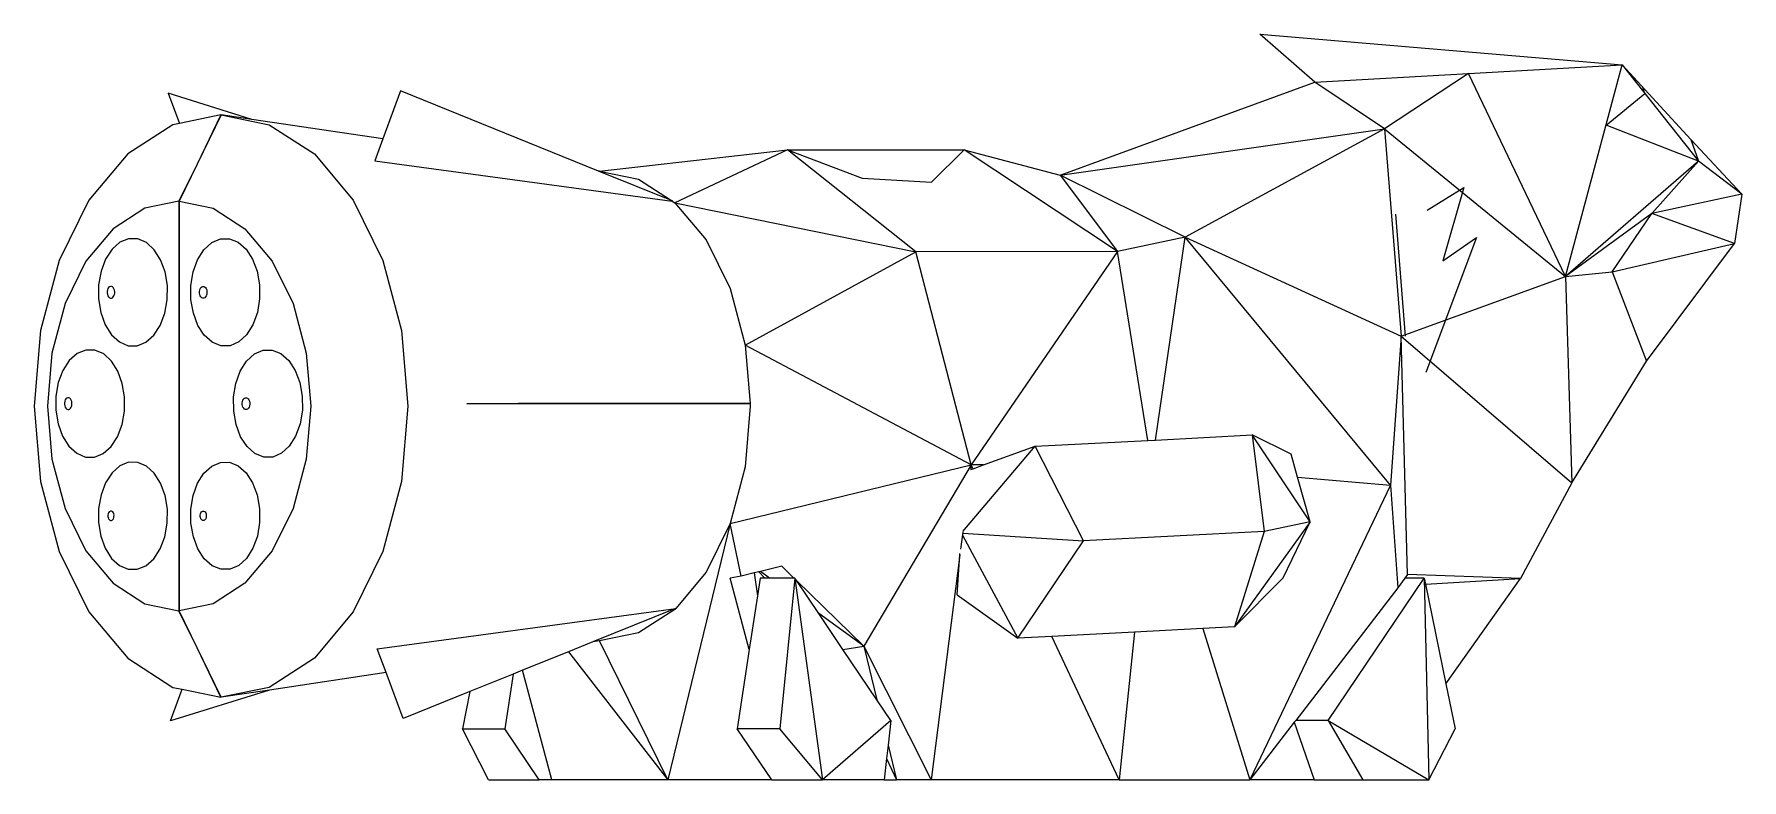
# Model space of a CAD drawing. Extents: x -1041 to 923, y -429 to 429.
import ezdxf

# ---------------------------------------------------------------- set-up
doc = ezdxf.new("R2010")
doc.units = 0
doc.header["$MEASUREMENT"] = 0
doc.layers.get('0').update_dxf_attribs({"linetype": 'CONTINUOUS'})

msp = doc.modelspace()

# ---------------------------------------------------------------- linework, layer by layer
for p, q in [((432.2, 373.4), (369.2, 428.6)), ((369.2, 428.6), (785.9, 393.4)), ((432.2, 373.4), (785.9, 393.4)), ((432.2, 373.4), (785.9, 393.4)), ((609, 383.4), (785.9, 393.4)), ((720.5, 150.1), (785.9, 393.4)), ((785.9, 393.4), (864.9, 307.4)), ((785.9, 393.4), (873.6, 282.5)), ((139.3, 266.5), (432.2, 373.4)), ((432.2, 373.4), (609, 383.4)), ((512.6, 319.7), (432.2, 373.4)), ((609, 383.4), (512.6, 319.7)), ((720.5, 150.1), (609, 383.4)), ((-886.6, 360.6), (-873.7, 326.1)), ((-790.2, 330.7), (-886.6, 360.6)), ((-619.5, 363.4), (-639.7, 308.2)), ((-391.6, 271.3), (-619.5, 363.4)), ((767.2, 324.1), (811.9, 360.5)), ((811.9, 360.5), (809.4, 367.8)), ((-826.1, 335.8), (-873.7, 326.1)), ((-826.1, 335.8), (-853.3, 279.2)), ((-825.5, 335.8), (-853.3, 279.2)), ((-826, 335.9), (-826.1, 335.8)), ((-826, 335.9), (-825.8, 335.9)), ((-825.7, 335.9), (-826, 335.9)), ((-825.7, 335.9), (-825.8, 335.9)), ((-825.5, 335.9), (-825.7, 335.9)), ((-825.5, 335.8), (-825.5, 335.9)), ((-790.2, 330.7), (-825.5, 335.9)), ((-825.5, 335.9), (-825.5, 335.8)), ((-825.5, 335.8), (-825.5, 335.8)), ((-825.5, 335.8), (-770.3, 324.5)), ((-881.2, 324.5), (-933.1, 291.1)), ((-873.7, 326.1), (-881.2, 324.5)), ((-639.7, 308.2), (-790.2, 330.7)), ((-770.3, 324.5), (-718.4, 291.1)), ((139.3, 266.5), (512.6, 319.7)), ((512.6, 319.7), (283.3, 195.1)), ((512.6, 319.7), (720.5, 150.1)), ((512.6, 319.7), (531.6, 81.4)), ((873.6, 282.5), (767.2, 324.1)), ((-639.7, 308.2), (-649, 283)), ((-390.6, 271.1), (-174.2, 295.6)), ((-174.2, 295.6), (-303.9, 234.9)), ((-26.5, 178.4), (-174.2, 295.6)), ((-174.2, 295.6), (-88.2, 263.1)), ((-174.2, 295.6), (28.8, 295.6)), ((-8.6, 258.4), (28.8, 295.6)), ((205.3, 178.7), (28.8, 295.6)), ((28.8, 295.6), (139.3, 266.5)), ((864.9, 307.4), (923.4, 244.8)), ((864.9, 307.4), (873.6, 282.5)), ((-933.1, 291.1), (-977.7, 237.9)), ((-853.3, 279.2), (-874.2, 236.5)), ((-853.3, 279.2), (-873.8, 236.5)), ((-718.4, 291.1), (-673.8, 237.9)), ((-649, 283), (-306.7, 236.8)), ((873.6, 282.5), (720.5, 150.1)), ((873.6, 282.5), (820, 222.3)), ((923.4, 244.8), (873.6, 282.5)), ((923.4, 244.8), (873.6, 282.5)), ((-390.6, 271.1), (-391.6, 271.3)), ((-307.5, 237.3), (-391.6, 271.3)), ((-390.6, 271.1), (-345.7, 261.9)), ((-345.7, 261.9), (-307.5, 237.3)), ((-88.2, 263.1), (-8.6, 258.4)), ((139.3, 266.5), (205.3, 178.7)), ((283.3, 195.1), (139.3, 266.5)), ((-977.7, 237.9), (-1011.9, 168.5)), ((-874.2, 236.5), (-913.4, 228.5)), ((-874.2, 236.5), (-874.2, -234.3)), ((-873.8, 236.5), (-873.8, -234.3)), ((-873.8, 236.5), (-834.7, 228.5)), ((-673.8, 237.9), (-639.6, 168.5)), ((-306, 236.7), (-307.5, 237.3)), ((-306.7, 236.8), (-303.9, 234.9)), ((-306.7, 236.8), (-306, 236.7)), ((561.6, 226.3), (603.8, 252.2)), ((603.8, 252.2), (579.6, 167.9)), ((923.4, 244.8), (820, 222.3)), ((923.4, 244.8), (914.9, 188.1)), ((-913.4, 228.5), (-949.9, 205)), ((-834.7, 228.5), (-798.2, 205)), ((-303.9, 234.9), (-267.9, 192)), ((-303.9, 234.9), (-26.5, 178.4)), ((524.9, 221.6), (536.1, 81.4)), ((820, 222.3), (720.5, 150.1)), ((774.3, 155.4), (820, 222.3)), ((914.9, 188.1), (820, 222.3)), ((-949.9, 205), (-981.2, 167.6)), ((-798.2, 205), (-766.8, 167.6)), ((-951.1, 181.4), (-958.5, 170)), ((-942.1, 189.4), (-951.1, 181.4)), ((-932, 193.4), (-942.1, 189.4)), ((-921.6, 193.3), (-932, 193.4)), ((-911.5, 189), (-921.6, 193.3)), ((-902.6, 180.8), (-911.5, 189)), ((-895.3, 169.3), (-902.6, 180.8)), ((-852.7, 169.3), (-845.4, 180.8)), ((-845.4, 180.8), (-836.5, 189)), ((-836.5, 189), (-826.4, 193.3)), ((-826.4, 193.3), (-816, 193.4)), ((-816, 193.4), (-806, 189.4)), ((-806, 189.4), (-796.9, 181.4)), ((-796.9, 181.4), (-789.5, 170)), ((-267.9, 192), (-240.3, 136.1)), ((-223, 71), (-26.5, 178.4)), ((205.3, 178.7), (-26.5, 178.4)), ((37.2, -66.5), (-26.5, 178.4)), ((205.3, 178.7), (37.2, -66.5)), ((283.3, 195.1), (205.3, 178.7)), ((240.2, -38.4), (205.3, 178.7)), ((248.9, -38), (283.3, 195.1)), ((519.2, -89.9), (283.3, 195.1)), ((283.3, 195.1), (531.6, 81.4)), ((618.1, 194.8), (559.9, 39.5)), ((579.6, 167.9), (618.1, 194.8)), ((774.3, 155.4), (914.9, 188.1)), ((813.6, 52.7), (914.9, 188.1)), ((-1011.9, 168.5), (-1033.4, 87.8)), ((-981.2, 167.6), (-1005.2, 118.8)), ((-958.5, 170), (-963.8, 156.1)), ((-890.1, 155.2), (-895.3, 169.3)), ((-857.9, 155.2), (-852.7, 169.3)), ((-789.5, 170), (-784.2, 156.1)), ((-766.8, 167.6), (-742.8, 118.8)), ((-639.6, 168.5), (-618.1, 87.8)), ((-963.8, 156.1), (-966.6, 140.5)), ((-966.6, 140.5), (-966.6, 124.3)), ((-954, 138.2), (-955, 137.4)), ((-952.9, 138.7), (-954, 138.2)), ((-951.8, 138.7), (-952.9, 138.7)), ((-950.7, 138.2), (-951.8, 138.7)), ((-949.7, 137.3), (-950.7, 138.2)), ((-887.5, 139.5), (-890.1, 155.2)), ((-887.6, 123.3), (-887.5, 139.5)), ((-860.5, 139.5), (-857.9, 155.2)), ((-860.4, 123.3), (-860.5, 139.5)), ((-848.9, 137.3), (-847.9, 138.2)), ((-847.9, 138.2), (-846.8, 138.7)), ((-846.8, 138.7), (-845.7, 138.7)), ((-845.7, 138.7), (-844.6, 138.2)), ((-844.6, 138.2), (-843.6, 137.4)), ((-784.2, 156.1), (-781.5, 140.5)), ((-781.5, 140.5), (-781.4, 124.3)), ((531.6, 81.4), (720.5, 150.1)), ((720.5, 150.1), (774.3, 155.4)), ((720.5, 150.1), (728, -87)), ((774.3, 155.4), (813.6, 52.7)), ((-1005.2, 118.8), (-1020.4, 62)), ((-966.6, 124.3), (-964, 108.6)), ((-956.4, 134.6), (-956.7, 132.9)), ((-956.7, 132.9), (-956.7, 131.1)), ((-956.7, 131.1), (-956.4, 129.4)), ((-955.8, 136.1), (-956.4, 134.6)), ((-956.4, 129.4), (-955.9, 127.8)), ((-955.9, 127.8), (-955.1, 126.5)), ((-955, 137.4), (-955.8, 136.1)), ((-955.1, 126.5), (-954.1, 125.6)), ((-954.1, 125.6), (-953, 125.2)), ((-953, 125.2), (-951.8, 125.2)), ((-951.8, 125.2), (-950.7, 125.6)), ((-950.7, 125.6), (-949.7, 126.5)), ((-948.9, 136), (-949.7, 137.3)), ((-949.7, 126.5), (-948.9, 127.7)), ((-948.3, 134.5), (-948.9, 136)), ((-948.9, 127.7), (-948.3, 129.3)), ((-948, 132.8), (-948.3, 134.5)), ((-948.3, 129.3), (-948, 131)), ((-948, 131), (-948, 132.8)), ((-890.4, 107.7), (-887.6, 123.3)), ((-857.6, 107.7), (-860.4, 123.3)), ((-850.6, 132.8), (-850.3, 134.5)), ((-850.6, 131), (-850.6, 132.8)), ((-850.3, 129.3), (-850.6, 131)), ((-850.3, 134.5), (-849.7, 136)), ((-849.7, 127.7), (-850.3, 129.3)), ((-849.7, 136), (-848.9, 137.3)), ((-848.9, 126.5), (-849.7, 127.7)), ((-847.9, 125.6), (-848.9, 126.5)), ((-846.8, 125.2), (-847.9, 125.6)), ((-845.6, 125.2), (-846.8, 125.2)), ((-844.5, 125.6), (-845.6, 125.2)), ((-843.5, 126.5), (-844.5, 125.6)), ((-843.6, 137.4), (-842.8, 136.1)), ((-842.7, 127.8), (-843.5, 126.5)), ((-842.8, 136.1), (-842.2, 134.6)), ((-842.2, 129.4), (-842.7, 127.8)), ((-842.2, 134.6), (-841.9, 132.9)), ((-841.9, 131.1), (-842.2, 129.4)), ((-841.9, 132.9), (-841.9, 131.1)), ((-781.4, 124.3), (-784, 108.6)), ((-742.8, 118.8), (-727.7, 62)), ((-240.3, 136.1), (-223, 71)), ((-964, 108.6), (-958.9, 94.6)), ((-895.7, 93.8), (-890.4, 107.7)), ((-852.4, 93.8), (-857.6, 107.7)), ((-784, 108.6), (-789.1, 94.6)), ((-1033.4, 87.8), (-1040.7, 1.1)), ((-958.9, 94.6), (-951.6, 83)), ((-951.6, 83), (-942.6, 74.8)), ((-912.1, 74.5), (-903.1, 82.4)), ((-903.1, 82.4), (-895.7, 93.8)), ((-845, 82.4), (-852.4, 93.8)), ((-835.9, 74.5), (-845, 82.4)), ((-796.4, 83), (-805.4, 74.8)), ((-789.1, 94.6), (-796.4, 83)), ((-618.1, 87.8), (-610.8, 1.1)), ((531.6, 81.4), (519.2, -89.9)), ((531.6, 81.4), (728, -87)), ((538.7, -192.4), (531.6, 81.4)), ((-1020.4, 62), (-1025.5, 1.1)), ((-991.2, 61.4), (-1000.3, 53.4)), ((-981.2, 65.5), (-991.2, 61.4)), ((-970.8, 65.3), (-981.2, 65.5)), ((-960.7, 61), (-970.8, 65.3)), ((-951.8, 52.8), (-960.7, 61)), ((-942.6, 74.8), (-932.6, 70.5)), ((-932.6, 70.5), (-922.2, 70.4)), ((-922.2, 70.4), (-912.1, 74.5)), ((-825.8, 70.4), (-835.9, 74.5)), ((-815.4, 70.5), (-825.8, 70.4)), ((-805.4, 74.8), (-815.4, 70.5)), ((-796.3, 52.8), (-787.3, 61)), ((-787.3, 61), (-777.3, 65.3)), ((-777.3, 65.3), (-766.9, 65.5)), ((-766.9, 65.5), (-756.8, 61.4)), ((-756.8, 61.4), (-747.7, 53.4)), ((-727.7, 62), (-722.5, 1.1)), ((37.2, -66.5), (-223, 71)), ((-223, 71), (-217.3, 4.1)), ((-1007.7, 42.1), (-1013, 28.1)), ((-1000.3, 53.4), (-1007.7, 42.1)), ((-944.5, 41.3), (-951.8, 52.8)), ((-939.3, 27.2), (-944.5, 41.3)), ((-808.7, 27.2), (-803.6, 41.3)), ((-803.6, 41.3), (-796.3, 52.8)), ((-747.7, 53.4), (-740.3, 42.1)), ((-740.3, 42.1), (-735.1, 28.1)), ((728, -87), (813.6, 52.7)), ((-1013, 28.1), (-1015.7, 12.5)), ((-936.7, 11.6), (-939.3, 27.2)), ((-811.3, 11.6), (-808.7, 27.2)), ((-735.1, 28.1), (-732.3, 12.5)), ((-1040.7, 1.1), (-1033.4, -85.5)), ((-1025.5, 1.1), (-1020.4, -59.8)), ((-1015.7, 12.5), (-1015.8, -3.7)), ((-1005.6, 6.6), (-1005.9, 4.9)), ((-1005.9, 4.9), (-1005.9, 3.1)), ((-1005.9, 3.1), (-1005.6, 1.4)), ((-1005, 8.1), (-1005.6, 6.6)), ((-1005.6, 1.4), (-1005, -0.2)), ((-1004.2, 9.4), (-1005, 8.1)), ((-1003.2, 10.3), (-1004.2, 9.4)), ((-1002.1, 10.7), (-1003.2, 10.3)), ((-1000.9, 10.7), (-1002.1, 10.7)), ((-999.8, 10.2), (-1000.9, 10.7)), ((-998.8, 9.3), (-999.8, 10.2)), ((-998, 8), (-998.8, 9.3)), ((-998.1, -0.3), (-997.5, 1.3)), ((-997.5, 6.5), (-998, 8)), ((-997.2, 4.8), (-997.5, 6.5)), ((-997.5, 1.3), (-997.2, 3)), ((-997.2, 3), (-997.2, 4.8)), ((-936.8, -4.6), (-936.7, 11.6)), ((-811.2, -4.6), (-811.3, 11.6)), ((-801.4, 4.8), (-801.1, 6.5)), ((-801.4, 3), (-801.4, 4.8)), ((-801.1, 1.3), (-801.4, 3)), ((-801.1, 6.5), (-800.5, 8)), ((-800.5, -0.3), (-801.1, 1.3)), ((-800.5, 8), (-799.7, 9.3)), ((-799.7, 9.3), (-798.7, 10.2)), ((-798.7, 10.2), (-797.6, 10.7)), ((-797.6, 10.7), (-796.5, 10.7)), ((-796.5, 10.7), (-795.4, 10.3)), ((-795.4, 10.3), (-794.4, 9.4)), ((-794.4, 9.4), (-793.6, 8.1)), ((-793.6, 8.1), (-793, 6.6)), ((-793, 1.4), (-793.5, -0.2)), ((-793, 6.6), (-792.7, 4.9)), ((-792.7, 3.1), (-793, 1.4)), ((-792.7, 4.9), (-792.7, 3.1)), ((-732.3, 12.5), (-732.2, -3.7)), ((-722.5, 1.1), (-727.7, -59.8)), ((-610.8, 1.1), (-618.1, -85.5)), ((-483.5, 4.1), (-543, 3.8)), ((-543, 3.8), (-217.3, 4.1)), ((-217.3, 4.1), (-483.5, 4.1)), ((-217.1, 1.1), (-223, -68.8)), ((-217.3, 4.1), (-217.1, 1.1)), ((-217.3, 4.1), (-217.1, 4.1)), ((-1015.8, -3.7), (-1013.2, -19.3)), ((-1013.2, -19.3), (-1008.1, -33.4)), ((-1005, -0.2), (-1004.2, -1.4)), ((-1004.2, -1.4), (-1003.3, -2.3)), ((-1003.3, -2.3), (-1002.1, -2.8)), ((-1002.1, -2.8), (-1001, -2.8)), ((-1001, -2.8), (-999.9, -2.4)), ((-999.9, -2.4), (-998.9, -1.5)), ((-998.9, -1.5), (-998.1, -0.3)), ((-939.6, -20.2), (-936.8, -4.6)), ((-808.5, -20.2), (-811.2, -4.6)), ((-799.7, -1.5), (-800.5, -0.3)), ((-798.7, -2.4), (-799.7, -1.5)), ((-797.6, -2.8), (-798.7, -2.4)), ((-796.4, -2.8), (-797.6, -2.8)), ((-795.3, -2.3), (-796.4, -2.8)), ((-794.3, -1.4), (-795.3, -2.3)), ((-793.5, -0.2), (-794.3, -1.4)), ((-734.8, -19.3), (-740, -33.4)), ((-732.2, -3.7), (-734.8, -19.3)), ((-1008.1, -33.4), (-1000.8, -45)), ((-952.2, -45.5), (-944.8, -34.2)), ((-944.8, -34.2), (-939.6, -20.2)), ((-803.2, -34.2), (-808.5, -20.2)), ((-795.8, -45.5), (-803.2, -34.2)), ((-740, -33.4), (-747.3, -45)), ((110.8, -45.2), (240.2, -38.4)), ((240.2, -38.4), (248.9, -38)), ((248.9, -38), (360.2, -32.1)), ((360.2, -32.1), (374, -143)), ((426.8, -132.2), (360.2, -32.1)), ((405.2, -54.4), (360.2, -32.1)), ((-1000.8, -45), (-991.8, -53.2)), ((-991.8, -53.2), (-981.8, -57.5)), ((-981.8, -57.5), (-971.4, -57.6)), ((-971.4, -57.6), (-961.3, -53.5)), ((-961.3, -53.5), (-952.2, -45.5)), ((-786.7, -53.5), (-795.8, -45.5)), ((-776.7, -57.6), (-786.7, -53.5)), ((-766.3, -57.5), (-776.7, -57.6)), ((-756.2, -53.2), (-766.3, -57.5)), ((-747.3, -45), (-756.2, -53.2)), ((27.3, -143.2), (110.8, -45.2)), ((51.4, -66.5), (110.8, -45.2)), ((166.2, -153.9), (110.8, -45.2)), ((412.5, -80.8), (405.2, -54.4)), ((-1020.4, -59.8), (-1005.2, -116.6)), ((-951.1, -75.6), (-958.5, -87)), ((-942.1, -67.6), (-951.1, -75.6)), ((-932, -63.6), (-942.1, -67.6)), ((-921.6, -63.7), (-932, -63.6)), ((-911.5, -68), (-921.6, -63.7)), ((-902.6, -76.2), (-911.5, -68)), ((-895.3, -87.7), (-902.6, -76.2)), ((-852.7, -87.7), (-845.4, -76.2)), ((-845.4, -76.2), (-836.5, -68)), ((-836.5, -68), (-826.4, -63.7)), ((-826.4, -63.7), (-816, -63.6)), ((-816, -63.6), (-806, -67.6)), ((-806, -67.6), (-796.9, -75.6)), ((-796.9, -75.6), (-789.5, -87)), ((-727.7, -59.8), (-742.8, -116.6)), ((-240.3, -133.9), (37.2, -66.5)), ((-223, -68.8), (-240.3, -133.9)), ((37.2, -66.5), (-86.5, -274.8)), ((36.3, -71.9), (36.5, -71.9)), ((37.2, -66.5), (36.5, -71.9)), ((36.5, -71.9), (39.2, -70.9)), ((51.4, -66.5), (37.2, -66.5)), ((39.2, -70.9), (37.2, -66.5)), ((39.2, -70.9), (51.4, -66.5)), ((-1033.4, -85.5), (-1011.9, -166.3)), ((-958.5, -87), (-963.8, -100.9)), ((-890.1, -101.8), (-895.3, -87.7)), ((-857.9, -101.8), (-852.7, -87.7)), ((-789.5, -87), (-784.2, -100.9)), ((-618.1, -85.5), (-639.6, -166.3)), ((519.2, -89.9), (357.7, -428.6)), ((412.5, -80.8), (519.2, -89.9)), ((426.8, -132.2), (412.5, -80.8)), ((519.2, -89.9), (527.7, -207.8)), ((728, -87), (669, -197)), ((-1005.2, -116.6), (-981.2, -165.3)), ((-963.8, -100.9), (-966.6, -116.5)), ((-966.6, -116.5), (-966.6, -132.7)), ((-887.5, -117.5), (-890.1, -101.8)), ((-887.6, -133.7), (-887.5, -117.5)), ((-860.5, -117.5), (-857.9, -101.8)), ((-860.4, -133.7), (-860.5, -117.5)), ((-784.2, -100.9), (-781.5, -116.5)), ((-781.5, -116.5), (-781.4, -132.7)), ((-742.8, -116.6), (-766.8, -165.3)), ((-966.6, -132.7), (-964, -148.4)), ((-955.6, -122.9), (-955.9, -124.3)), ((-955.9, -124.3), (-955.9, -125.8)), ((-955.9, -125.8), (-955.7, -127.2)), ((-955.7, -127.2), (-955.2, -128.4)), ((-955.2, -121.7), (-955.6, -122.9)), ((-954.5, -120.7), (-955.2, -121.7)), ((-955.2, -128.4), (-954.5, -129.4)), ((-953.7, -120), (-954.5, -120.7)), ((-954.5, -129.4), (-953.7, -130.2)), ((-952.8, -119.6), (-953.7, -120)), ((-953.7, -130.2), (-952.9, -130.5)), ((-952.9, -130.5), (-951.9, -130.6)), ((-951.9, -119.6), (-952.8, -119.6)), ((-951, -120), (-951.9, -119.6)), ((-951.9, -130.6), (-951, -130.2)), ((-950.2, -120.7), (-951, -120)), ((-951, -130.2), (-950.2, -129.5)), ((-949.5, -121.8), (-950.2, -120.7)), ((-950.2, -129.5), (-949.6, -128.5)), ((-949.6, -128.5), (-949.1, -127.2)), ((-949.1, -123), (-949.5, -121.8)), ((-948.8, -124.4), (-949.1, -123)), ((-949.1, -127.2), (-948.9, -125.8)), ((-948.9, -125.8), (-948.8, -124.4)), ((-890.4, -149.3), (-887.6, -133.7)), ((-857.6, -149.3), (-860.4, -133.7)), ((-849.7, -124.4), (-849.5, -123)), ((-849.7, -125.8), (-849.7, -124.4)), ((-849.5, -127.2), (-849.7, -125.8)), ((-849.5, -123), (-849, -121.8)), ((-849, -128.5), (-849.5, -127.2)), ((-849, -121.8), (-848.4, -120.7)), ((-848.4, -129.5), (-849, -128.5)), ((-848.4, -120.7), (-847.6, -120)), ((-847.5, -130.2), (-848.4, -129.5)), ((-847.6, -120), (-846.7, -119.6)), ((-846.7, -130.6), (-847.5, -130.2)), ((-846.7, -119.6), (-845.8, -119.6)), ((-845.7, -130.5), (-846.7, -130.6)), ((-845.8, -119.6), (-844.9, -120)), ((-844.8, -130.2), (-845.7, -130.5)), ((-844.9, -120), (-844.1, -120.7)), ((-844, -129.4), (-844.8, -130.2)), ((-844.1, -120.7), (-843.4, -121.7)), ((-843.4, -128.4), (-844, -129.4)), ((-843.4, -121.7), (-842.9, -122.9)), ((-842.9, -127.2), (-843.4, -128.4)), ((-842.9, -122.9), (-842.7, -124.3)), ((-842.7, -125.8), (-842.9, -127.2)), ((-842.7, -124.3), (-842.7, -125.8)), ((-781.4, -132.7), (-784, -148.4)), ((-240.3, -133.9), (-311.7, -428.6)), ((-240.3, -133.9), (-267.9, -189.8)), ((-227.5, -194.5), (-240.3, -133.9)), ((426.8, -132.2), (339.9, -252.8)), ((426.8, -132.2), (374, -143)), ((395.8, -196.5), (426.8, -132.2)), ((-964, -148.4), (-958.9, -162.4)), ((-895.7, -163.2), (-890.4, -149.3)), ((-852.4, -163.2), (-857.6, -149.3)), ((-784, -148.4), (-789.1, -162.4)), ((27.3, -143.9), (24.8, -163.6)), ((27, -147.5), (90.6, -265.8)), ((27.3, -145.2), (166.2, -153.9)), ((90.6, -265.8), (166.2, -153.9)), ((374, -143), (166.2, -153.9)), ((374, -143), (339.9, -252.8)), ((-1011.9, -166.3), (-977.7, -235.6)), ((-981.2, -165.3), (-949.9, -202.7)), ((-958.9, -162.4), (-951.6, -174)), ((-951.6, -174), (-942.6, -182.2)), ((-912.1, -182.5), (-903.1, -174.6)), ((-903.1, -174.6), (-895.7, -163.2)), ((-845, -174.6), (-852.4, -163.2)), ((-835.9, -182.5), (-845, -174.6)), ((-796.4, -174), (-805.4, -182.2)), ((-766.8, -165.3), (-798.2, -202.7)), ((-789.1, -162.4), (-796.4, -174)), ((-639.6, -166.3), (-673.8, -235.6)), ((24, -170), (-8.9, -428.6)), ((21, -216.1), (24, -170)), ((24, -170), (24.1, -168.6)), ((-942.6, -182.2), (-932.6, -186.5)), ((-932.6, -186.5), (-922.2, -186.6)), ((-922.2, -186.6), (-912.1, -182.5)), ((-825.8, -186.6), (-835.9, -182.5)), ((-815.4, -186.5), (-825.8, -186.6)), ((-805.4, -182.2), (-815.4, -186.5)), ((-267.9, -189.8), (-302.8, -231.5)), ((-227.5, -194.5), (-240.1, -196.8)), ((-212.5, -190.8), (-227.5, -194.5)), ((-207.3, -189.5), (-212.5, -190.8)), ((-212.5, -190.8), (-208.7, -217.1)), ((-205.3, -189.1), (-207.3, -189.5)), ((-200.2, -196.7), (-207.3, -189.5)), ((-180.9, -183.1), (-205.3, -189.1)), ((-194.8, -196.7), (-205.3, -189.1)), ((-180.9, -183.1), (-166.8, -196.7)), ((538.7, -192.4), (535.7, -196.7)), ((669, -197), (538.7, -192.4)), ((-949.9, -202.7), (-913.4, -226.3)), ((-798.2, -202.7), (-834.7, -226.3)), ((-218.2, -278.8), (-240.1, -196.8)), ((-205.6, -196.7), (-208.7, -217.1)), ((-200.2, -196.7), (-205.6, -196.7)), ((-194.8, -196.7), (-200.2, -196.7)), ((-166.8, -196.7), (-194.8, -196.7)), ((-165.7, -196.7), (-183.2, -369.8)), ((-165.7, -196.7), (-166.8, -196.7)), ((-165.7, -196.7), (-133.9, -428.6)), ((-163.6, -199.8), (-165.7, -196.7)), ((-163.6, -199.8), (-86.5, -274.8)), ((-138.2, -237.5), (-163.6, -199.8)), ((395.8, -196.5), (339.9, -252.8)), ((527.7, -207.8), (410.3, -360.3)), ((447.7, -360.3), (558, -196.7)), ((535.7, -196.7), (527.7, -207.8)), ((558, -196.7), (535.7, -196.7)), ((558, -196.7), (563.5, -428.6)), ((558, -196.7), (559.5, -203.6)), ((559.5, -203.6), (669, -197)), ((559.5, -203.6), (583, -318.4)), ((583, -318.4), (669, -197)), ((-977.7, -235.6), (-933.1, -288.8)), ((-913.4, -226.3), (-874.2, -234.3)), ((-853.3, -277), (-874.2, -234.3)), ((-834.7, -226.3), (-873.8, -234.3)), ((-853.3, -277), (-873.8, -234.3)), ((-673.8, -235.6), (-718.4, -288.8)), ((-646.1, -278.1), (-302.8, -231.5)), ((-302.9, -231.5), (-398.1, -270)), ((-303.9, -232.7), (-345.7, -259.7)), ((-302.9, -231.5), (-303.9, -232.7)), ((-302.7, -231.5), (-302.9, -231.5)), ((-302.8, -231.5), (-302.7, -231.5)), ((-208.7, -217.1), (-218.2, -278.8)), ((21, -216.1), (90.6, -265.8)), ((-86.5, -274.8), (-138.2, -237.5)), ((-110.5, -278.6), (-138.2, -237.5)), ((303.4, -254.7), (224.9, -258.8)), ((339.9, -252.8), (303.4, -254.7)), ((303.4, -254.7), (357.7, -428.6)), ((-398.1, -270), (-426.2, -281.3)), ((-390.6, -268.9), (-398.1, -270)), ((-345.7, -259.7), (-390.6, -268.9)), ((-311.7, -428.6), (-390.6, -268.9)), ((-110.5, -278.6), (-86.5, -274.8)), ((-86.5, -274.8), (-8.9, -428.6)), ((-86.5, -274.8), (-71.3, -336.8)), ((129.9, -263.8), (90.6, -265.8)), ((224.9, -258.8), (129.9, -263.8)), ((207.4, -428.6), (129.9, -263.8)), ((224.9, -258.8), (207.4, -428.6)), ((-933.1, -288.8), (-881.2, -322.3)), ((-826.1, -333.6), (-853.3, -277)), ((-825.5, -333.6), (-853.3, -277)), ((-718.4, -288.8), (-770.3, -322.3)), ((-635.8, -305.4), (-646.1, -278.1)), ((-426.2, -281.3), (-479, -302.7)), ((-426.2, -281.3), (-311.7, -428.6)), ((-218.2, -278.8), (-232.1, -369.8)), ((-71.3, -336.8), (-110.5, -278.6)), ((-635.8, -305.4), (-770.1, -325.4)), ((-616.1, -358), (-635.8, -305.4)), ((-489.8, -307), (-539.5, -327.1)), ((-489.8, -307), (-499.4, -369.8)), ((-479, -302.7), (-489.8, -307)), ((-445.3, -428.6), (-479, -302.7)), ((-883.9, -360.8), (-870.5, -324.5)), ((-770.1, -325.4), (-883.9, -360.8)), ((-881.2, -322.3), (-870.5, -324.5)), ((-870.5, -324.5), (-826.1, -333.6)), ((-826, -333.7), (-826.1, -333.6)), ((-825.8, -333.6), (-826, -333.7)), ((-825.7, -333.6), (-826, -333.7)), ((-825.8, -333.6), (-825.7, -333.6)), ((-825.7, -333.6), (-825.5, -333.7)), ((-770.3, -322.3), (-825.5, -333.6)), ((-770.1, -325.4), (-825.5, -333.7)), ((-825.5, -333.7), (-825.5, -333.6)), ((-825.5, -333.6), (-825.5, -333.6)), ((-825.5, -333.7), (-825.5, -333.6)), ((-539.5, -327.1), (-616.1, -358)), ((-539.5, -327.1), (-548.2, -369.8)), ((583, -318.4), (593.6, -369.8)), ((-55.4, -360.3), (-71.3, -336.8)), ((-518.2, -428.6), (-548.2, -369.8)), ((-548.2, -369.8), (-499.4, -369.8)), ((-459.7, -428.6), (-499.4, -369.8)), ((-192.4, -428.6), (-232.1, -369.8)), ((-183.2, -369.8), (-232.1, -369.8)), ((-133.9, -428.6), (-183.2, -369.8)), ((-55.4, -360.3), (-133.9, -428.6)), ((-55.4, -360.3), (-58.5, -388.7)), ((408.6, -362.5), (357.7, -428.6)), ((410.3, -360.3), (408.6, -362.5)), ((408.6, -362.5), (431.5, -428.6)), ((447.7, -360.3), (410.3, -360.3)), ((447.7, -360.3), (487.4, -428.6)), ((447.7, -360.3), (563.5, -428.6)), ((563.5, -428.6), (593.6, -369.8)), ((-58.5, -388.7), (-60.2, -404)), ((-58.5, -388.7), (-48.7, -428.6)), ((-60.2, -404), (-62.9, -428.6)), ((-60.2, -404), (-48.7, -428.6)), ((-518.2, -428.6), (-459.7, -428.6)), ((-445.3, -428.6), (-459.7, -428.6)), ((-311.7, -428.6), (-445.3, -428.6)), ((-192.4, -428.6), (-311.7, -428.6)), ((-192.4, -428.6), (-133.9, -428.6)), ((-62.9, -428.6), (-133.9, -428.6)), ((-62.9, -428.6), (-48.7, -428.6)), ((-8.9, -428.6), (-48.7, -428.6)), ((207.4, -428.6), (-8.9, -428.6)), ((207.4, -428.6), (357.7, -428.6)), ((431.5, -428.6), (357.7, -428.6)), ((431.5, -428.6), (487.4, -428.6)), ((487.4, -428.6), (563.5, -428.6))]:
    msp.add_line(p, q)

doc.saveas('drawing.dxf')
